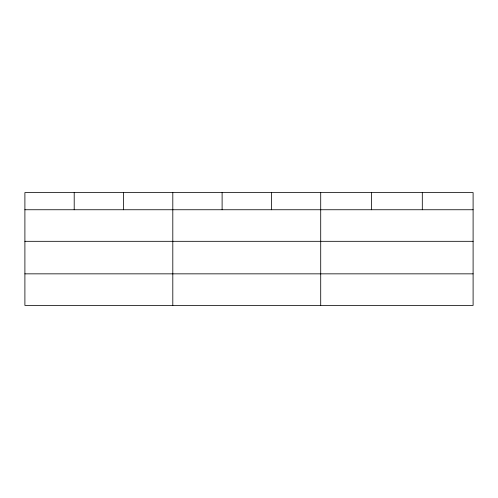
<?xml version="1.0" encoding="UTF-8"?>
<svg xmlns="http://www.w3.org/2000/svg" width="498" height="498" viewBox="0 0 498 498"><rect width="100%" height="100%" fill="white"/><g stroke="black" fill="none" stroke-linecap="round" stroke-linejoin="round"><path stroke-width="0.75" d="M473.1 241.318L473.1 192.577L24.9 192.577L24.9 305.423L473.1 305.423L473.1 241.318L24.9 241.318M24.9 209.745L473.1 209.745M24.9 273.844L473.1 273.844M422.304 192.577L422.304 209.745M371.508 192.577L371.508 209.745M320.712 192.577L320.712 305.423M271.41 192.577L271.41 209.745M222.108 192.577L222.108 209.745M172.806 192.577L172.806 305.423M123.504 192.577L123.504 209.745M74.202 192.577L74.202 209.745"/></g></svg>
